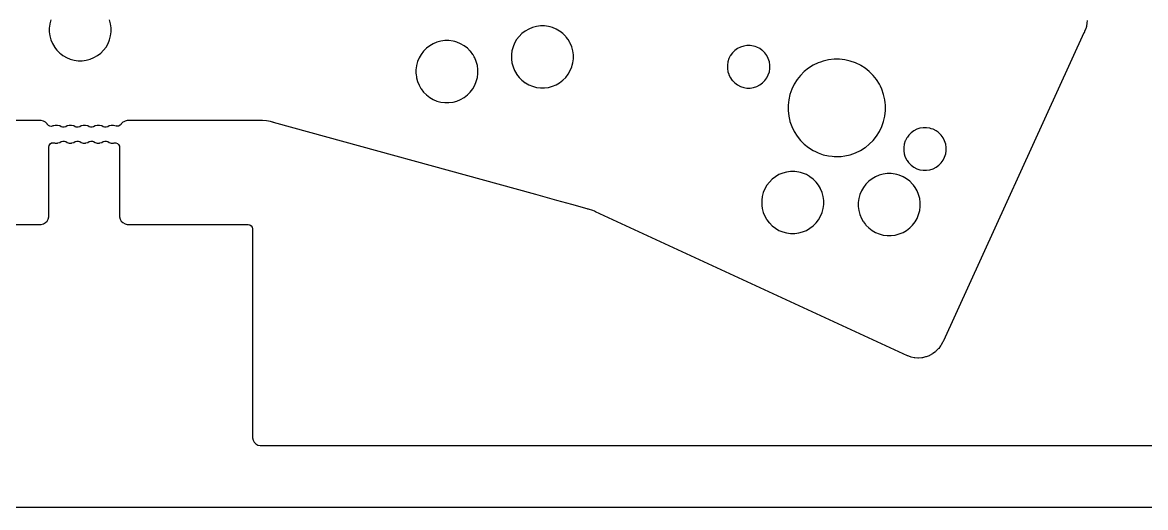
# Model space of a CAD drawing. Header units: inches. Extents: x 2.6 to 14.2, y -7.9 to -3.5.
# Drawn here: x 5.896 to 8.396, y -7.871 to -6.791 of the extents above; entities that cross this region are included whole.
import ezdxf

# ---------------------------------------------------------------- set-up
doc = ezdxf.new("R2010")
doc.units = ezdxf.units.IN
doc.header["$MEASUREMENT"] = 0
doc.layers.add('B.Cu', color=153, linetype='CONTINUOUS', true_color=0x4d7fc4)

msp = doc.modelspace()

# ---------------------------------------------------------------- linework, layer by layer
at = {"layer": 'B.Cu', "linetype": 'CONTINUOUS'}
for p, q in [((5.9564, -6.7942), (5.9557, -6.8001)), ((5.9588, -6.7854), (5.9564, -6.7942)), ((6.0919, -6.7942), (6.0896, -6.7854)), ((6.0931, -6.8031), (6.0919, -6.7942)), ((7.0485, -6.799), (7.0396, -6.8002)), ((7.0576, -6.799), (7.0485, -6.799)), ((7.0665, -6.8002), (7.0576, -6.799)), ((8.264, -6.7991), (8.2638, -6.8001)), ((8.2649, -6.7938), (8.264, -6.7991)), ((8.265, -6.7928), (8.2649, -6.7938)), ((8.2653, -6.7872), (8.265, -6.7928)), ((5.9557, -6.8001), (5.9553, -6.8031)), ((5.9553, -6.8031), (5.9553, -6.8122)), ((5.9553, -6.8122), (5.9553, -6.8123)), ((5.9553, -6.8123), (5.9564, -6.8211)), ((5.9564, -6.8211), (5.9588, -6.8298)), ((6.0896, -6.8298), (6.0919, -6.8211)), ((6.0919, -6.8211), (6.0931, -6.8122)), ((6.0931, -6.8122), (6.0931, -6.8031)), ((7.0011, -6.8224), (6.9956, -6.8296)), ((7.0075, -6.816), (7.0011, -6.8224)), ((7.0147, -6.8105), (7.0075, -6.816)), ((7.0225, -6.806), (7.0147, -6.8105)), ((7.0147, -6.8105), (7.0147, -6.8105)), ((7.0309, -6.8025), (7.0225, -6.806)), ((7.0225, -6.806), (7.0225, -6.806)), ((7.0396, -6.8002), (7.0309, -6.8025)), ((7.0702, -6.8012), (7.0665, -6.8002)), ((7.0665, -6.8002), (7.0665, -6.8002)), ((7.0665, -6.8002), (7.0665, -6.8002)), ((7.0753, -6.8025), (7.0702, -6.8012)), ((7.0836, -6.806), (7.0753, -6.8025)), ((7.0914, -6.8105), (7.0836, -6.806)), ((7.0836, -6.806), (7.0836, -6.806)), ((7.0926, -6.8115), (7.0914, -6.8105)), ((7.0914, -6.8105), (7.0914, -6.8105)), ((7.0986, -6.816), (7.0926, -6.8115)), ((7.105, -6.8224), (7.0986, -6.816)), ((7.0986, -6.816), (7.0986, -6.816)), ((7.0986, -6.816), (7.0986, -6.816)), ((7.1061, -6.8239), (7.105, -6.8224)), ((7.105, -6.8224), (7.105, -6.8224)), ((7.105, -6.8224), (7.105, -6.8224)), ((7.1105, -6.8296), (7.1061, -6.8239)), ((8.2585, -6.8147), (7.9455, -7.4999)), ((8.2587, -6.8141), (8.2585, -6.8147)), ((8.2585, -6.8147), (8.2585, -6.8147)), ((8.2585, -6.8147), (8.2585, -6.8147)), ((8.2597, -6.8119), (8.2587, -6.8141)), ((8.2587, -6.8141), (8.2587, -6.8141)), ((8.2599, -6.8115), (8.2597, -6.8119)), ((8.2597, -6.8119), (8.2597, -6.8119)), ((8.262, -6.8063), (8.2599, -6.8115)), ((8.2624, -6.8053), (8.262, -6.8063)), ((8.2638, -6.8001), (8.2624, -6.8053)), ((5.9588, -6.8298), (5.9622, -6.8382)), ((5.9622, -6.8382), (5.9622, -6.8382)), ((5.9622, -6.8382), (5.9666, -6.8457)), ((5.9666, -6.8457), (5.9668, -6.846)), ((5.9668, -6.846), (5.9723, -6.8532)), ((6.0761, -6.8532), (6.0816, -6.846)), ((6.0816, -6.846), (6.0861, -6.8382)), ((6.0861, -6.8382), (6.0896, -6.8298)), ((6.795, -6.8487), (6.7886, -6.8551)), ((6.8021, -6.8432), (6.795, -6.8487)), ((6.8099, -6.8387), (6.8021, -6.8432)), ((6.8021, -6.8432), (6.8021, -6.8432)), ((6.8183, -6.8353), (6.8099, -6.8387)), ((6.8099, -6.8387), (6.8099, -6.8387)), ((6.827, -6.8329), (6.8183, -6.8353)), ((6.836, -6.8317), (6.827, -6.8329)), ((6.845, -6.8317), (6.836, -6.8317)), ((6.854, -6.8329), (6.845, -6.8317)), ((6.8577, -6.8339), (6.854, -6.8329)), ((6.854, -6.8329), (6.854, -6.8329)), ((6.854, -6.8329), (6.854, -6.8329)), ((6.8627, -6.8353), (6.8577, -6.8339)), ((6.871, -6.8387), (6.8627, -6.8353)), ((6.8789, -6.8432), (6.871, -6.8387)), ((6.871, -6.8387), (6.871, -6.8387)), ((6.8789, -6.8433), (6.8789, -6.8432)), ((6.8789, -6.8432), (6.8789, -6.8432)), ((6.886, -6.8487), (6.8789, -6.8433)), ((6.8924, -6.8551), (6.886, -6.8487)), ((6.886, -6.8487), (6.886, -6.8487)), ((6.886, -6.8487), (6.886, -6.8487)), ((6.9877, -6.8457), (6.9853, -6.8545)), ((6.9911, -6.8374), (6.9877, -6.8457)), ((6.9956, -6.8296), (6.9911, -6.8374)), ((6.9911, -6.8374), (6.9911, -6.8374)), ((6.9956, -6.8296), (6.9956, -6.8296)), ((7.114, -6.8357), (7.1105, -6.8296)), ((7.1105, -6.8296), (7.1105, -6.8296)), ((7.115, -6.8374), (7.114, -6.8357)), ((7.1185, -6.8457), (7.115, -6.8374)), ((7.1208, -6.8545), (7.1185, -6.8457)), ((7.4873, -6.8495), (7.4813, -6.8538)), ((7.4939, -6.8461), (7.4873, -6.8495)), ((7.4873, -6.8495), (7.4873, -6.8495)), ((7.501, -6.8438), (7.4939, -6.8461)), ((7.4939, -6.8461), (7.4939, -6.8461)), ((7.4939, -6.8461), (7.4939, -6.8461)), ((7.5083, -6.8426), (7.501, -6.8438)), ((7.5158, -6.8426), (7.5083, -6.8426)), ((7.5083, -6.8426), (7.5083, -6.8426)), ((7.5083, -6.8426), (7.5083, -6.8426)), ((7.5231, -6.8438), (7.5158, -6.8426)), ((7.5158, -6.8426), (7.5158, -6.8426)), ((7.5158, -6.8426), (7.5158, -6.8426)), ((7.5263, -6.8448), (7.5231, -6.8438)), ((7.5231, -6.8438), (7.5231, -6.8438)), ((7.5231, -6.8438), (7.5231, -6.8438)), ((7.5302, -6.8461), (7.5263, -6.8448)), ((7.5368, -6.8495), (7.5302, -6.8461)), ((7.5302, -6.8461), (7.5302, -6.8461)), ((7.5302, -6.8461), (7.5302, -6.8461)), ((7.5412, -6.8527), (7.5368, -6.8495)), ((5.9723, -6.8532), (5.9786, -6.8596)), ((5.9786, -6.8596), (5.9786, -6.8596)), ((5.9786, -6.8596), (5.9786, -6.8596)), ((5.9786, -6.8596), (5.981, -6.8614)), ((5.981, -6.8614), (5.9858, -6.8651)), ((5.9858, -6.8651), (5.9871, -6.8658)), ((5.9871, -6.8658), (5.9936, -6.8696)), ((5.9936, -6.8696), (5.9936, -6.8696)), ((5.9936, -6.8696), (5.9936, -6.8696)), ((5.9936, -6.8696), (6.002, -6.873)), ((6.002, -6.873), (6.0107, -6.8754)), ((6.0377, -6.8754), (6.0464, -6.873)), ((6.0464, -6.873), (6.0547, -6.8696)), ((6.0547, -6.8696), (6.0626, -6.8651)), ((6.0626, -6.8651), (6.0697, -6.8596)), ((6.0697, -6.8596), (6.0761, -6.8532)), ((6.7786, -6.8701), (6.7751, -6.8785)), ((6.7831, -6.8623), (6.7786, -6.8701)), ((6.7786, -6.8701), (6.7786, -6.8701)), ((6.7886, -6.8551), (6.7831, -6.8623)), ((6.7831, -6.8623), (6.7831, -6.8623)), ((6.8927, -6.8555), (6.8924, -6.8551)), ((6.8924, -6.8551), (6.8924, -6.8551)), ((6.8924, -6.8551), (6.8924, -6.8551)), ((6.8979, -6.8623), (6.8927, -6.8555)), ((6.8986, -6.8634), (6.8979, -6.8623)), ((6.8979, -6.8623), (6.8979, -6.8623)), ((6.9012, -6.868), (6.8986, -6.8634)), ((6.9024, -6.8701), (6.9012, -6.868)), ((6.9012, -6.868), (6.9012, -6.868)), ((6.9059, -6.8785), (6.9024, -6.8701)), ((6.9024, -6.8701), (6.9024, -6.8701)), ((6.9842, -6.8627), (6.9841, -6.8634)), ((6.9841, -6.8634), (6.9841, -6.8725)), ((6.9841, -6.8725), (6.9842, -6.873)), ((6.9853, -6.8545), (6.9842, -6.8627)), ((6.9842, -6.873), (6.9853, -6.8814)), ((7.122, -6.8634), (7.1208, -6.8545)), ((7.1208, -6.8814), (7.122, -6.8725)), ((7.122, -6.8725), (7.122, -6.8634)), ((7.4683, -6.8718), (7.466, -6.8788)), ((7.4713, -6.8658), (7.4683, -6.8718)), ((7.4716, -6.8651), (7.4713, -6.8658)), ((7.4734, -6.8627), (7.4716, -6.8651)), ((7.476, -6.8591), (7.4734, -6.8627)), ((7.4813, -6.8538), (7.476, -6.8591)), ((7.5428, -6.8538), (7.5412, -6.8527)), ((7.5481, -6.8591), (7.5428, -6.8538)), ((7.5428, -6.8538), (7.5428, -6.8538)), ((7.5428, -6.8538), (7.5428, -6.8538)), ((7.5525, -6.8651), (7.5481, -6.8591)), ((7.5559, -6.8718), (7.5525, -6.8651)), ((7.5582, -6.8788), (7.5559, -6.8718)), ((7.6901, -6.8745), (7.6783, -6.8772)), ((7.7022, -6.8731), (7.6901, -6.8745)), ((7.7144, -6.8731), (7.7022, -6.8731)), ((7.7022, -6.8731), (7.7022, -6.8731)), ((7.7265, -6.8745), (7.7144, -6.8731)), ((7.7144, -6.8731), (7.7144, -6.8731)), ((7.7383, -6.8772), (7.7265, -6.8745)), ((6.0107, -6.8754), (6.0197, -6.8766)), ((6.0197, -6.8766), (6.0287, -6.8766)), ((6.0287, -6.8766), (6.0377, -6.8754)), ((6.772, -6.8931), (6.7716, -6.8961)), ((6.7716, -6.8961), (6.7716, -6.9052)), ((6.7728, -6.8872), (6.772, -6.8931)), ((6.7751, -6.8785), (6.7728, -6.8872)), ((6.9082, -6.8872), (6.9059, -6.8785)), ((6.9094, -6.8961), (6.9082, -6.8872)), ((6.9094, -6.9052), (6.9094, -6.8961)), ((6.9853, -6.8814), (6.9877, -6.8901)), ((6.9877, -6.8901), (6.9911, -6.8985)), ((6.9911, -6.8985), (6.9911, -6.8985)), ((6.9911, -6.8985), (6.9952, -6.9056)), ((7.1105, -6.9063), (7.115, -6.8985)), ((7.115, -6.8985), (7.1185, -6.8901)), ((7.1185, -6.8901), (7.1195, -6.8862)), ((7.1195, -6.8862), (7.1208, -6.8814)), ((7.466, -6.8788), (7.4648, -6.8862)), ((7.4648, -6.8862), (7.4648, -6.8862)), ((7.4648, -6.8862), (7.4648, -6.8936)), ((7.4648, -6.8936), (7.4648, -6.8936)), ((7.4648, -6.8936), (7.466, -6.901)), ((7.5593, -6.8862), (7.5582, -6.8788)), ((7.5582, -6.901), (7.5593, -6.8936)), ((7.5593, -6.8936), (7.5593, -6.8862)), ((7.6455, -6.893), (7.636, -6.9005)), ((7.6558, -6.8865), (7.6455, -6.893)), ((7.6455, -6.893), (7.6455, -6.893)), ((7.6668, -6.8812), (7.6558, -6.8865)), ((7.6719, -6.8794), (7.6668, -6.8812)), ((7.6668, -6.8812), (7.6668, -6.8812)), ((7.6668, -6.8812), (7.6668, -6.8812)), ((7.6783, -6.8772), (7.6719, -6.8794)), ((7.7498, -6.8812), (7.7383, -6.8772)), ((7.7383, -6.8772), (7.7383, -6.8772)), ((7.7383, -6.8772), (7.7383, -6.8772)), ((7.7516, -6.8821), (7.7498, -6.8812)), ((7.7608, -6.8865), (7.7516, -6.8821)), ((7.7619, -6.8872), (7.7608, -6.8865)), ((7.7711, -6.893), (7.7619, -6.8872)), ((7.7806, -6.9005), (7.7711, -6.893)), ((6.7716, -6.9052), (6.7717, -6.9063)), ((6.7717, -6.9063), (6.7727, -6.9136)), ((6.7727, -6.9136), (6.7728, -6.9141)), ((6.7728, -6.9141), (6.7729, -6.9147)), ((6.7729, -6.9147), (6.7751, -6.9229)), ((6.7751, -6.9229), (6.7786, -6.9312)), ((6.9024, -6.9312), (6.9059, -6.9229)), ((6.9059, -6.9229), (6.9082, -6.9141)), ((6.9082, -6.9141), (6.9094, -6.9052)), ((6.9952, -6.9056), (6.9956, -6.9063)), ((6.9956, -6.9063), (7.0011, -6.9135)), ((7.0011, -6.9135), (7.0075, -6.9199)), ((7.0075, -6.9199), (7.0075, -6.9199)), ((7.0075, -6.9199), (7.0075, -6.9199)), ((7.0075, -6.9199), (7.0099, -6.9217)), ((7.0099, -6.9217), (7.0147, -6.9254)), ((7.0914, -6.9254), (7.0986, -6.9199)), ((7.0986, -6.9199), (7.105, -6.9135)), ((7.105, -6.9135), (7.1105, -6.9063)), ((7.466, -6.901), (7.4677, -6.9063)), ((7.4677, -6.9063), (7.4683, -6.908)), ((7.4683, -6.908), (7.4716, -6.9147)), ((7.4716, -6.9147), (7.4742, -6.9181)), ((7.4742, -6.9181), (7.4756, -6.9202)), ((7.4756, -6.9202), (7.476, -6.9207)), ((7.476, -6.9207), (7.4813, -6.9259)), ((7.5428, -6.9259), (7.5481, -6.9207)), ((7.5481, -6.9207), (7.5525, -6.9147)), ((7.5525, -6.9147), (7.5559, -6.908)), ((7.5559, -6.908), (7.5582, -6.901)), ((7.6198, -6.9186), (7.6134, -6.9289)), ((7.6274, -6.9091), (7.6198, -6.9186)), ((7.6198, -6.9186), (7.6198, -6.9186)), ((7.636, -6.9005), (7.6274, -6.9091)), ((7.6274, -6.9091), (7.6274, -6.9091)), ((7.636, -6.9005), (7.636, -6.9005)), ((7.7892, -6.9091), (7.7806, -6.9005)), ((7.7968, -6.9186), (7.7892, -6.9091)), ((7.8032, -6.9289), (7.7968, -6.9186)), ((6.7786, -6.9312), (6.7786, -6.9312)), ((6.7786, -6.9312), (6.7827, -6.9383)), ((6.7827, -6.9383), (6.7831, -6.939)), ((6.7831, -6.939), (6.7886, -6.9462)), ((6.7886, -6.9462), (6.795, -6.9526)), ((6.886, -6.9526), (6.8924, -6.9462)), ((6.8924, -6.9462), (6.8979, -6.939)), ((6.8979, -6.939), (6.9024, -6.9312)), ((7.0147, -6.9254), (7.0157, -6.9259)), ((7.0157, -6.9259), (7.0225, -6.9299)), ((7.0225, -6.9299), (7.0225, -6.9299)), ((7.0225, -6.9299), (7.0225, -6.9299)), ((7.0225, -6.9299), (7.0309, -6.9333)), ((7.0309, -6.9333), (7.0396, -6.9357)), ((7.0396, -6.9357), (7.0485, -6.9369)), ((7.0485, -6.9369), (7.0576, -6.9369)), ((7.0576, -6.9369), (7.0665, -6.9357)), ((7.0665, -6.9357), (7.0753, -6.9333)), ((7.0753, -6.9333), (7.0836, -6.9299)), ((7.0836, -6.9299), (7.0914, -6.9254)), ((7.4813, -6.9259), (7.4873, -6.9303)), ((7.4873, -6.9303), (7.4939, -6.9337)), ((7.4939, -6.9337), (7.501, -6.936)), ((7.501, -6.936), (7.5083, -6.9372)), ((7.5083, -6.9372), (7.5083, -6.9372)), ((7.5083, -6.9372), (7.5158, -6.9372)), ((7.5158, -6.9372), (7.5231, -6.936)), ((7.5158, -6.9372), (7.5158, -6.9372)), ((7.5231, -6.936), (7.5302, -6.9337)), ((7.5302, -6.9337), (7.5368, -6.9303)), ((7.5368, -6.9303), (7.5428, -6.9259)), ((7.6081, -6.9399), (7.6041, -6.9514)), ((7.6134, -6.9289), (7.6081, -6.9399)), ((7.6081, -6.9399), (7.6081, -6.9399)), ((7.8053, -6.9332), (7.8032, -6.9289)), ((7.8032, -6.9289), (7.8032, -6.9289)), ((7.8085, -6.9399), (7.8053, -6.9332)), ((7.8125, -6.9514), (7.8085, -6.9399)), ((6.795, -6.9526), (6.8021, -6.9581)), ((6.8021, -6.9581), (6.8021, -6.9581)), ((6.8021, -6.9581), (6.8099, -6.9626)), ((6.8099, -6.9626), (6.8099, -6.9626)), ((6.8099, -6.9626), (6.8099, -6.9626)), ((6.8099, -6.9626), (6.8183, -6.9661)), ((6.8183, -6.9661), (6.827, -6.9684)), ((6.827, -6.9684), (6.836, -6.9696)), ((6.836, -6.9696), (6.845, -6.9696)), ((6.845, -6.9696), (6.854, -6.9684)), ((6.854, -6.9684), (6.8627, -6.9661)), ((6.8627, -6.9661), (6.871, -6.9626)), ((6.871, -6.9626), (6.8789, -6.9581)), ((6.8789, -6.9581), (6.886, -6.9526)), ((7.6014, -6.9632), (7.6, -6.9753)), ((7.6041, -6.9514), (7.6014, -6.9632)), ((7.8152, -6.9632), (7.8125, -6.9514)), ((7.816, -6.97), (7.8152, -6.9632)), ((7.8165, -6.9748), (7.816, -6.97)), ((7.8166, -6.9753), (7.8165, -6.9748)), ((7.6, -6.9753), (7.6, -6.9875)), ((7.6, -6.9875), (7.6014, -6.9996)), ((7.6014, -6.9996), (7.604, -7.0109)), ((7.8125, -7.0114), (7.8152, -6.9996)), ((7.8152, -6.9996), (7.8166, -6.9875)), ((7.8166, -6.9875), (7.8166, -6.9753)), ((5.9372, -7.0094), (5.6205, -7.0094)), ((5.9422, -7.0107), (5.9372, -7.0094)), ((5.9467, -7.0133), (5.9422, -7.0107)), ((5.9422, -7.0107), (5.9422, -7.0107)), ((5.9422, -7.0107), (5.9422, -7.0107)), ((5.9504, -7.017), (5.9467, -7.0133)), ((5.9508, -7.0177), (5.9504, -7.017)), ((5.9504, -7.017), (5.9504, -7.017)), ((5.9504, -7.017), (5.9504, -7.017)), ((5.9533, -7.0206), (5.9508, -7.0177)), ((5.9568, -7.0223), (5.9533, -7.0206)), ((5.9606, -7.0226), (5.9568, -7.0223)), ((5.9631, -7.0217), (5.9606, -7.0226)), ((5.9637, -7.0216), (5.9631, -7.0218)), ((5.9631, -7.0218), (5.9631, -7.0217)), ((5.9687, -7.0203), (5.9637, -7.0216)), ((5.9739, -7.0203), (5.9687, -7.0203)), ((5.9789, -7.0216), (5.9739, -7.0203)), ((5.982, -7.0234), (5.9789, -7.0216)), ((5.9789, -7.0216), (5.9789, -7.0216)), ((5.9844, -7.0244), (5.982, -7.0234)), ((5.9882, -7.0246), (5.9844, -7.0244)), ((5.9918, -7.0234), (5.9882, -7.0246)), ((5.9949, -7.0216), (5.9918, -7.0234)), ((5.9999, -7.0203), (5.9949, -7.0216)), ((5.9949, -7.0216), (5.9949, -7.0216)), ((5.9949, -7.0216), (5.9949, -7.0216)), ((6.0051, -7.0203), (5.9999, -7.0203)), ((6.0101, -7.0216), (6.0051, -7.0203)), ((6.0132, -7.0234), (6.0101, -7.0216)), ((6.0101, -7.0216), (6.0101, -7.0216)), ((6.0155, -7.0244), (6.0132, -7.0234)), ((6.0194, -7.0246), (6.0155, -7.0244)), ((6.023, -7.0234), (6.0194, -7.0246)), ((6.0261, -7.0216), (6.023, -7.0234)), ((6.0311, -7.0203), (6.0261, -7.0216)), ((6.0363, -7.0203), (6.0311, -7.0203)), ((6.0413, -7.0216), (6.0363, -7.0203)), ((6.0443, -7.0234), (6.0413, -7.0216)), ((6.0413, -7.0216), (6.0413, -7.0216)), ((6.0467, -7.0244), (6.0443, -7.0234)), ((6.0505, -7.0246), (6.0467, -7.0244)), ((6.0541, -7.0234), (6.0505, -7.0246)), ((6.0572, -7.0216), (6.0541, -7.0234)), ((6.0622, -7.0203), (6.0572, -7.0216)), ((6.0674, -7.0203), (6.0622, -7.0203)), ((6.0724, -7.0216), (6.0674, -7.0203)), ((6.0755, -7.0234), (6.0724, -7.0216)), ((6.0724, -7.0216), (6.0724, -7.0216)), ((6.0779, -7.0244), (6.0755, -7.0234)), ((6.0817, -7.0246), (6.0779, -7.0244)), ((6.0853, -7.0234), (6.0817, -7.0246)), ((6.0884, -7.0216), (6.0853, -7.0234)), ((6.0934, -7.0203), (6.0884, -7.0216)), ((6.0884, -7.0216), (6.0884, -7.0216)), ((6.0884, -7.0216), (6.0884, -7.0216)), ((6.0986, -7.0203), (6.0934, -7.0203)), ((6.1042, -7.0218), (6.0986, -7.0203)), ((6.1058, -7.0221), (6.1042, -7.0217)), ((6.1042, -7.0217), (6.1042, -7.0218)), ((6.1096, -7.0219), (6.1058, -7.0221)), ((6.113, -7.0202), (6.1096, -7.0219)), ((6.1155, -7.0173), (6.113, -7.0202)), ((6.1157, -7.017), (6.1155, -7.0173)), ((6.1194, -7.0133), (6.1157, -7.017)), ((6.1215, -7.0121), (6.1194, -7.0133)), ((6.1239, -7.0107), (6.1215, -7.0121)), ((6.1289, -7.0094), (6.1239, -7.0107)), ((6.1239, -7.0107), (6.1239, -7.0107)), ((6.1239, -7.0107), (6.1239, -7.0107)), ((6.4259, -7.0094), (6.1289, -7.0094)), ((6.4303, -7.0094), (6.4259, -7.0094)), ((6.4391, -7.0102), (6.4303, -7.0094)), ((6.4303, -7.0094), (6.4303, -7.0094)), ((6.4478, -7.0118), (6.4391, -7.0102)), ((6.4519, -7.0129), (6.4478, -7.0118)), ((6.4478, -7.0118), (6.4478, -7.0118)), ((6.4478, -7.0118), (6.4478, -7.0118)), ((6.4535, -7.0133), (6.4519, -7.0129)), ((6.4519, -7.0129), (6.4519, -7.0129)), ((6.4519, -7.0129), (6.4519, -7.0129)), ((6.454, -7.0135), (6.4535, -7.0133)), ((6.4546, -7.0136), (6.454, -7.0135)), ((7.0382, -7.1744), (6.4546, -7.0136)), ((7.604, -7.0109), (7.6041, -7.0114)), ((7.6041, -7.0114), (7.6081, -7.0229)), ((7.6081, -7.0229), (7.6081, -7.0229)), ((7.6081, -7.0229), (7.6134, -7.0339)), ((7.8032, -7.0339), (7.8085, -7.0229)), ((7.8085, -7.0229), (7.8125, -7.0114)), ((7.6134, -7.0339), (7.6134, -7.0339)), ((7.6134, -7.0339), (7.6198, -7.0442)), ((7.6198, -7.0442), (7.6274, -7.0537)), ((7.7892, -7.0537), (7.7968, -7.0442)), ((7.7968, -7.0442), (7.8032, -7.0339)), ((7.8641, -7.0482), (7.8613, -7.0537)), ((7.8654, -7.0465), (7.8641, -7.0482)), ((7.8685, -7.0421), (7.8654, -7.0465)), ((7.8738, -7.0369), (7.8685, -7.0421)), ((7.8798, -7.0325), (7.8738, -7.0369)), ((7.8864, -7.0291), (7.8798, -7.0325)), ((7.8798, -7.0325), (7.8798, -7.0325)), ((7.8935, -7.0268), (7.8864, -7.0291)), ((7.8864, -7.0291), (7.8864, -7.0291)), ((7.8864, -7.0291), (7.8864, -7.0291)), ((7.9008, -7.0257), (7.8935, -7.0268)), ((7.9083, -7.0257), (7.9008, -7.0257)), ((7.9008, -7.0257), (7.9008, -7.0257)), ((7.9008, -7.0257), (7.9008, -7.0257)), ((7.9156, -7.0268), (7.9083, -7.0257)), ((7.9083, -7.0257), (7.9083, -7.0257)), ((7.9083, -7.0257), (7.9083, -7.0257)), ((7.9183, -7.0277), (7.9156, -7.0268)), ((7.9156, -7.0268), (7.9156, -7.0268)), ((7.9156, -7.0268), (7.9156, -7.0268)), ((7.9227, -7.0291), (7.9183, -7.0277)), ((7.9293, -7.0325), (7.9227, -7.0291)), ((7.9227, -7.0291), (7.9227, -7.0291)), ((7.9227, -7.0291), (7.9227, -7.0291)), ((7.9337, -7.0357), (7.9293, -7.0325)), ((7.9353, -7.0369), (7.9337, -7.0357)), ((7.9406, -7.0421), (7.9353, -7.0369)), ((7.9353, -7.0369), (7.9353, -7.0369)), ((7.9353, -7.0369), (7.9353, -7.0369)), ((7.945, -7.0482), (7.9406, -7.0421)), ((7.9484, -7.0548), (7.945, -7.0482)), ((5.9543, -7.0686), (5.9551, -7.0648)), ((5.9543, -7.2237), (5.9543, -7.0686)), ((5.9551, -7.0648), (5.9572, -7.0616)), ((5.9572, -7.0616), (5.9604, -7.0595)), ((5.9604, -7.0595), (5.9641, -7.0588)), ((5.9641, -7.0588), (5.9667, -7.0591)), ((5.9667, -7.0591), (5.9687, -7.0597)), ((5.9687, -7.0597), (5.9739, -7.0597)), ((5.9739, -7.0597), (5.9745, -7.0595)), ((5.9745, -7.0595), (5.9789, -7.0583)), ((5.9789, -7.0583), (5.982, -7.0565)), ((5.982, -7.0565), (5.9856, -7.0553)), ((5.9856, -7.0553), (5.9894, -7.0556)), ((5.9894, -7.0556), (5.9918, -7.0565)), ((5.9918, -7.0565), (5.9949, -7.0583)), ((5.9949, -7.0583), (5.9949, -7.0583)), ((5.9949, -7.0583), (5.9949, -7.0583)), ((5.9949, -7.0583), (5.9999, -7.0597)), ((5.9999, -7.0597), (6.0051, -7.0597)), ((6.0051, -7.0597), (6.0056, -7.0595)), ((6.0056, -7.0595), (6.0101, -7.0583)), ((6.0101, -7.0583), (6.0132, -7.0565)), ((6.0132, -7.0565), (6.0168, -7.0553)), ((6.0168, -7.0553), (6.0206, -7.0556)), ((6.0206, -7.0556), (6.023, -7.0565)), ((6.023, -7.0565), (6.0261, -7.0583)), ((6.0261, -7.0583), (6.0311, -7.0597)), ((6.0311, -7.0597), (6.0363, -7.0597)), ((6.0363, -7.0597), (6.0368, -7.0595)), ((6.0368, -7.0595), (6.0413, -7.0583)), ((6.0413, -7.0583), (6.0443, -7.0565)), ((6.0443, -7.0565), (6.048, -7.0553)), ((6.048, -7.0553), (6.0518, -7.0556)), ((6.0518, -7.0556), (6.0541, -7.0565)), ((6.0541, -7.0565), (6.0572, -7.0583)), ((6.0572, -7.0583), (6.0622, -7.0597)), ((6.0622, -7.0597), (6.0674, -7.0597)), ((6.0674, -7.0597), (6.068, -7.0595)), ((6.068, -7.0595), (6.0724, -7.0583)), ((6.0724, -7.0583), (6.0755, -7.0565)), ((6.0755, -7.0565), (6.0791, -7.0553)), ((6.0791, -7.0553), (6.083, -7.0556)), ((6.083, -7.0556), (6.0853, -7.0565)), ((6.0853, -7.0565), (6.0884, -7.0583)), ((6.0884, -7.0583), (6.0884, -7.0583)), ((6.0884, -7.0583), (6.0884, -7.0583)), ((6.0884, -7.0583), (6.0934, -7.0597)), ((6.0934, -7.0597), (6.0986, -7.0597)), ((6.0986, -7.0597), (6.0994, -7.0594)), ((6.0994, -7.0594), (6.1032, -7.0592)), ((6.1032, -7.0592), (6.1069, -7.0604)), ((6.1069, -7.0604), (6.1097, -7.0629)), ((6.1097, -7.0629), (6.1114, -7.0664)), ((6.1114, -7.0664), (6.1118, -7.0689)), ((6.1118, -7.0689), (6.1118, -7.2237)), ((7.6274, -7.0537), (7.636, -7.0623)), ((7.636, -7.0623), (7.6455, -7.0699)), ((7.6455, -7.0699), (7.6555, -7.0761)), ((7.7608, -7.0763), (7.7711, -7.0699)), ((7.7711, -7.0699), (7.7719, -7.0692)), ((7.7719, -7.0692), (7.7806, -7.0623)), ((7.7806, -7.0623), (7.7892, -7.0537)), ((7.8585, -7.0619), (7.8573, -7.0692)), ((7.8573, -7.0692), (7.8573, -7.0692)), ((7.8573, -7.0692), (7.8573, -7.0766)), ((7.8608, -7.0548), (7.8585, -7.0619)), ((7.8613, -7.0537), (7.8608, -7.0548)), ((7.9507, -7.0619), (7.9484, -7.0548)), ((7.9518, -7.0692), (7.9507, -7.0619)), ((7.9518, -7.0766), (7.9518, -7.0692)), ((7.6555, -7.0761), (7.6558, -7.0763)), ((7.6558, -7.0763), (7.6607, -7.0787)), ((7.6607, -7.0787), (7.6668, -7.0816)), ((7.6668, -7.0816), (7.6783, -7.0856)), ((7.6783, -7.0856), (7.6901, -7.0883)), ((7.6901, -7.0883), (7.6977, -7.0892)), ((7.6977, -7.0892), (7.7022, -7.0897)), ((7.7022, -7.0897), (7.7022, -7.0897)), ((7.7022, -7.0897), (7.7144, -7.0897)), ((7.7144, -7.0897), (7.7178, -7.0893)), ((7.7144, -7.0897), (7.7144, -7.0897)), ((7.7178, -7.0893), (7.7265, -7.0883)), ((7.7265, -7.0883), (7.7383, -7.0856)), ((7.7383, -7.0856), (7.7498, -7.0816)), ((7.7498, -7.0816), (7.7608, -7.0763)), ((7.8573, -7.0766), (7.8573, -7.0766)), ((7.8573, -7.0766), (7.8585, -7.084)), ((7.8585, -7.084), (7.8601, -7.0892)), ((7.8601, -7.0892), (7.8608, -7.0911)), ((7.8608, -7.0911), (7.8641, -7.0977)), ((7.8641, -7.0977), (7.8648, -7.0987)), ((7.8648, -7.0987), (7.8681, -7.1032)), ((7.9406, -7.1037), (7.945, -7.0977)), ((7.945, -7.0977), (7.9484, -7.0911)), ((7.9484, -7.0911), (7.9507, -7.084)), ((7.9507, -7.084), (7.9518, -7.0766)), ((7.5967, -7.1242), (7.5879, -7.1265)), ((7.6056, -7.123), (7.5967, -7.1242)), ((7.6147, -7.123), (7.6056, -7.123)), ((7.6236, -7.1242), (7.6147, -7.123)), ((7.6273, -7.1252), (7.6236, -7.1242)), ((7.6236, -7.1242), (7.6236, -7.1242)), ((7.6236, -7.1242), (7.6236, -7.1242)), ((7.8681, -7.1032), (7.8685, -7.1037)), ((7.8685, -7.1037), (7.8738, -7.109)), ((7.8738, -7.109), (7.8798, -7.1133)), ((7.8798, -7.1133), (7.8864, -7.1167)), ((7.8864, -7.1167), (7.8935, -7.119)), ((7.8935, -7.119), (7.9008, -7.1202)), ((7.9008, -7.1202), (7.9008, -7.1202)), ((7.9008, -7.1202), (7.9083, -7.1202)), ((7.9083, -7.1202), (7.9156, -7.119)), ((7.9083, -7.1202), (7.9083, -7.1202)), ((7.9156, -7.119), (7.9227, -7.1167)), ((7.9227, -7.1167), (7.9293, -7.1133)), ((7.9293, -7.1133), (7.9353, -7.109)), ((7.9353, -7.109), (7.9406, -7.1037)), ((7.5582, -7.1464), (7.5527, -7.1536)), ((7.5646, -7.14), (7.5582, -7.1464)), ((7.5718, -7.1345), (7.5646, -7.14)), ((7.5796, -7.13), (7.5718, -7.1345)), ((7.5718, -7.1345), (7.5718, -7.1345)), ((7.5879, -7.1265), (7.5796, -7.13)), ((7.5796, -7.13), (7.5796, -7.13)), ((7.6323, -7.1265), (7.6273, -7.1252)), ((7.6407, -7.13), (7.6323, -7.1265)), ((7.6476, -7.134), (7.6407, -7.13)), ((7.6407, -7.13), (7.6407, -7.13)), ((7.6485, -7.1345), (7.6476, -7.134)), ((7.6557, -7.14), (7.6485, -7.1345)), ((7.6485, -7.1345), (7.6485, -7.1345)), ((7.6485, -7.1345), (7.6485, -7.1345)), ((7.6621, -7.1464), (7.6557, -7.14)), ((7.6557, -7.14), (7.6557, -7.14)), ((7.6557, -7.14), (7.6557, -7.14)), ((7.6676, -7.1536), (7.6621, -7.1464)), ((7.7796, -7.1447), (7.7732, -7.1511)), ((7.7868, -7.1392), (7.7796, -7.1447)), ((7.7946, -7.1347), (7.7868, -7.1392)), ((7.7868, -7.1392), (7.7868, -7.1392)), ((7.8029, -7.1312), (7.7946, -7.1347)), ((7.7946, -7.1347), (7.7946, -7.1347)), ((7.8117, -7.1289), (7.8029, -7.1312)), ((7.8206, -7.1277), (7.8117, -7.1289)), ((7.8297, -7.1277), (7.8206, -7.1277)), ((7.8386, -7.1289), (7.8297, -7.1277)), ((7.8423, -7.1299), (7.8386, -7.1289)), ((7.8386, -7.1289), (7.8386, -7.1289)), ((7.8386, -7.1289), (7.8386, -7.1289)), ((7.8473, -7.1312), (7.8423, -7.1299)), ((7.8557, -7.1347), (7.8473, -7.1312)), ((7.8635, -7.1392), (7.8557, -7.1347)), ((7.8557, -7.1347), (7.8557, -7.1347)), ((7.8707, -7.1447), (7.8635, -7.1392)), ((7.8635, -7.1392), (7.8635, -7.1392)), ((7.8635, -7.1392), (7.8635, -7.1392)), ((7.8635, -7.1392), (7.8635, -7.1392)), ((7.8771, -7.1511), (7.8707, -7.1447)), ((7.8707, -7.1447), (7.8707, -7.1447)), ((7.8707, -7.1447), (7.8707, -7.1447)), ((7.0853, -7.1874), (7.0382, -7.1744)), ((7.5447, -7.1697), (7.5424, -7.1785)), ((7.5482, -7.1614), (7.5447, -7.1697)), ((7.5527, -7.1536), (7.5482, -7.1614)), ((7.5482, -7.1614), (7.5482, -7.1614)), ((7.5527, -7.1536), (7.5527, -7.1536)), ((7.6718, -7.1609), (7.6676, -7.1536)), ((7.6676, -7.1536), (7.6676, -7.1536)), ((7.6721, -7.1614), (7.6718, -7.1609)), ((7.6755, -7.1697), (7.6721, -7.1614)), ((7.6779, -7.1785), (7.6755, -7.1697)), ((7.7597, -7.1744), (7.7574, -7.1832)), ((7.7632, -7.1661), (7.7597, -7.1744)), ((7.7677, -7.1583), (7.7632, -7.1661)), ((7.7632, -7.1661), (7.7632, -7.1661)), ((7.7732, -7.1511), (7.7677, -7.1583)), ((7.7677, -7.1583), (7.7677, -7.1583)), ((7.8789, -7.1535), (7.8771, -7.1511)), ((7.8771, -7.1511), (7.8771, -7.1511)), ((7.8771, -7.1511), (7.8771, -7.1511)), ((7.8826, -7.1583), (7.8789, -7.1535)), ((7.8871, -7.1661), (7.8826, -7.1583)), ((7.8905, -7.1744), (7.8871, -7.1661)), ((7.8929, -7.1832), (7.8905, -7.1744)), ((7.1184, -7.1965), (7.0853, -7.1874)), ((7.1525, -7.2059), (7.1184, -7.1965)), ((7.5413, -7.1869), (7.5412, -7.1874)), ((7.5412, -7.1874), (7.5412, -7.1964)), ((7.5412, -7.1964), (7.5415, -7.1984)), ((7.5424, -7.1785), (7.5413, -7.1869)), ((7.5415, -7.1984), (7.5424, -7.2054)), ((7.6791, -7.1874), (7.6779, -7.1785)), ((7.6779, -7.2054), (7.6791, -7.1964)), ((7.6791, -7.1921), (7.6791, -7.1874)), ((7.6791, -7.1964), (7.6791, -7.1921)), ((7.7574, -7.1832), (7.7562, -7.1921)), ((7.7562, -7.1921), (7.7562, -7.2011)), ((7.8941, -7.1921), (7.8929, -7.1832)), ((7.8941, -7.2011), (7.8941, -7.1921)), ((5.953, -7.2287), (5.9543, -7.2237)), ((6.1118, -7.2237), (6.1131, -7.2287)), ((7.1526, -7.206), (7.1525, -7.2059)), ((7.1541, -7.2064), (7.1526, -7.206)), ((7.1526, -7.206), (7.1526, -7.206)), ((7.1555, -7.2067), (7.1541, -7.2064)), ((7.1579, -7.2074), (7.1555, -7.2067)), ((7.1555, -7.2067), (7.1555, -7.2067)), ((7.1633, -7.2092), (7.1579, -7.2074)), ((7.1652, -7.21), (7.1633, -7.2092)), ((7.1686, -7.2114), (7.1652, -7.21)), ((7.171, -7.2126), (7.1686, -7.2114)), ((7.1686, -7.2114), (7.1686, -7.2114)), ((7.1686, -7.2114), (7.1686, -7.2114)), ((7.1711, -7.2126), (7.171, -7.2126)), ((7.8654, -7.5329), (7.1711, -7.2126)), ((7.5424, -7.2054), (7.5447, -7.2141)), ((7.5447, -7.2141), (7.5482, -7.2225)), ((7.5482, -7.2225), (7.5482, -7.2225)), ((7.5482, -7.2225), (7.5521, -7.2292)), ((7.6676, -7.2303), (7.6721, -7.2225)), ((7.6721, -7.2225), (7.6755, -7.2141)), ((7.6755, -7.2141), (7.6779, -7.2054)), ((7.7562, -7.2011), (7.7574, -7.2101)), ((7.7574, -7.2101), (7.7597, -7.2188)), ((7.7597, -7.2188), (7.7632, -7.2272)), ((7.8871, -7.2272), (7.8905, -7.2188)), ((7.8905, -7.2188), (7.8929, -7.2101)), ((7.8929, -7.2101), (7.8941, -7.2011)), ((5.5027, -7.2408), (5.932, -7.2408)), ((5.932, -7.2408), (5.9372, -7.2408)), ((5.9372, -7.2408), (5.9422, -7.2394)), ((5.9422, -7.2394), (5.9467, -7.2368)), ((5.9467, -7.2368), (5.9504, -7.2332)), ((5.9504, -7.2332), (5.953, -7.2287)), ((6.1131, -7.2287), (6.1131, -7.2287)), ((6.1131, -7.2287), (6.1131, -7.2287)), ((6.1131, -7.2287), (6.1157, -7.2332)), ((6.1157, -7.2332), (6.1194, -7.2368)), ((6.1194, -7.2368), (6.1239, -7.2394)), ((6.1239, -7.2394), (6.1289, -7.2408)), ((6.1289, -7.2408), (6.3979, -7.2408)), ((6.3979, -7.2408), (6.4016, -7.2415)), ((6.4016, -7.2415), (6.4048, -7.2436)), ((6.4048, -7.2436), (6.4069, -7.2468)), ((6.4069, -7.2468), (6.4077, -7.2506)), ((7.5521, -7.2292), (7.5527, -7.2303)), ((7.5527, -7.2303), (7.5527, -7.2303)), ((7.5527, -7.2303), (7.5578, -7.237)), ((7.5578, -7.237), (7.5582, -7.2375)), ((7.5582, -7.2375), (7.5646, -7.2439)), ((7.5646, -7.2439), (7.5718, -7.2494)), ((7.5718, -7.2494), (7.5718, -7.2494)), ((7.5718, -7.2494), (7.5796, -7.2539)), ((7.6407, -7.2539), (7.6485, -7.2494)), ((7.6485, -7.2494), (7.6557, -7.2439)), ((7.6557, -7.2439), (7.6621, -7.2375)), ((7.6621, -7.2375), (7.6676, -7.2303)), ((7.7632, -7.2272), (7.7632, -7.2272)), ((7.7632, -7.2272), (7.7672, -7.2341)), ((7.7672, -7.2341), (7.7677, -7.235)), ((7.7677, -7.235), (7.7677, -7.235)), ((7.7677, -7.235), (7.7723, -7.2409)), ((7.7723, -7.2409), (7.7732, -7.2422)), ((7.7732, -7.2422), (7.7796, -7.2486)), ((7.7796, -7.2486), (7.7868, -7.254)), ((7.8635, -7.254), (7.8707, -7.2486)), ((7.8707, -7.2486), (7.8771, -7.2422)), ((7.8771, -7.2422), (7.8826, -7.235)), ((7.8826, -7.235), (7.8871, -7.2272)), ((6.4077, -7.2506), (6.4077, -7.7158)), ((7.5796, -7.2539), (7.5796, -7.2539)), ((7.5796, -7.2539), (7.5796, -7.2539)), ((7.5796, -7.2539), (7.5879, -7.2573)), ((7.5879, -7.2573), (7.5967, -7.2597)), ((7.5967, -7.2597), (7.6056, -7.2608)), ((7.6056, -7.2608), (7.6147, -7.2608)), ((7.6147, -7.2608), (7.6236, -7.2597)), ((7.6236, -7.2597), (7.6323, -7.2573)), ((7.6323, -7.2573), (7.6407, -7.2539)), ((7.7868, -7.254), (7.7868, -7.254)), ((7.7868, -7.254), (7.7946, -7.2586)), ((7.7946, -7.2586), (7.7946, -7.2586)), ((7.7946, -7.2586), (7.7946, -7.2586)), ((7.7946, -7.2586), (7.8029, -7.262)), ((7.8029, -7.262), (7.8117, -7.2644)), ((7.8117, -7.2644), (7.8206, -7.2655)), ((7.8206, -7.2655), (7.8297, -7.2655)), ((7.8297, -7.2655), (7.8386, -7.2644)), ((7.8386, -7.2644), (7.8473, -7.262)), ((7.8473, -7.262), (7.8557, -7.2586)), ((7.8557, -7.2586), (7.8635, -7.254)), ((7.9281, -7.5239), (7.9224, -7.5281)), ((7.9291, -7.523), (7.9281, -7.5239)), ((7.9342, -7.5179), (7.9291, -7.523)), ((7.9351, -7.5169), (7.9342, -7.5179)), ((7.9394, -7.5112), (7.9351, -7.5169)), ((7.9401, -7.5101), (7.9394, -7.5112)), ((7.9437, -7.5035), (7.9401, -7.5101)), ((7.944, -7.5029), (7.9437, -7.5035)), ((7.9451, -7.5006), (7.944, -7.5029)), ((7.9455, -7.4999), (7.9451, -7.5006)), ((7.8661, -7.5332), (7.8654, -7.5329)), ((7.8722, -7.5355), (7.8661, -7.5332)), ((7.8736, -7.5358), (7.8722, -7.5355)), ((7.8805, -7.5373), (7.8736, -7.5358)), ((7.8819, -7.5375), (7.8805, -7.5373)), ((7.889, -7.538), (7.8819, -7.5375)), ((7.8904, -7.538), (7.889, -7.538)), ((7.8974, -7.5374), (7.8904, -7.538)), ((7.8988, -7.5372), (7.8974, -7.5374)), ((7.9058, -7.5357), (7.8988, -7.5372)), ((7.9071, -7.5353), (7.9058, -7.5357)), ((7.9137, -7.5328), (7.9071, -7.5353)), ((7.915, -7.5323), (7.9137, -7.5328)), ((7.9212, -7.5289), (7.915, -7.5323)), ((7.9224, -7.5281), (7.9212, -7.5289)), ((6.4077, -7.7158), (6.409, -7.7208)), ((6.409, -7.7208), (6.409, -7.7208)), ((6.409, -7.7208), (6.409, -7.7208)), ((6.409, -7.7208), (6.4116, -7.7253)), ((6.4116, -7.7253), (6.4153, -7.729)), ((6.4153, -7.729), (6.4198, -7.7316)), ((6.4198, -7.7316), (6.4248, -7.7329)), ((6.4248, -7.7329), (10.367, -7.7329)), ((14.1931, -7.8706), (2.5986, -7.8706))]:
    msp.add_line(p, q, dxfattribs=at)

doc.saveas('drawing.dxf')
